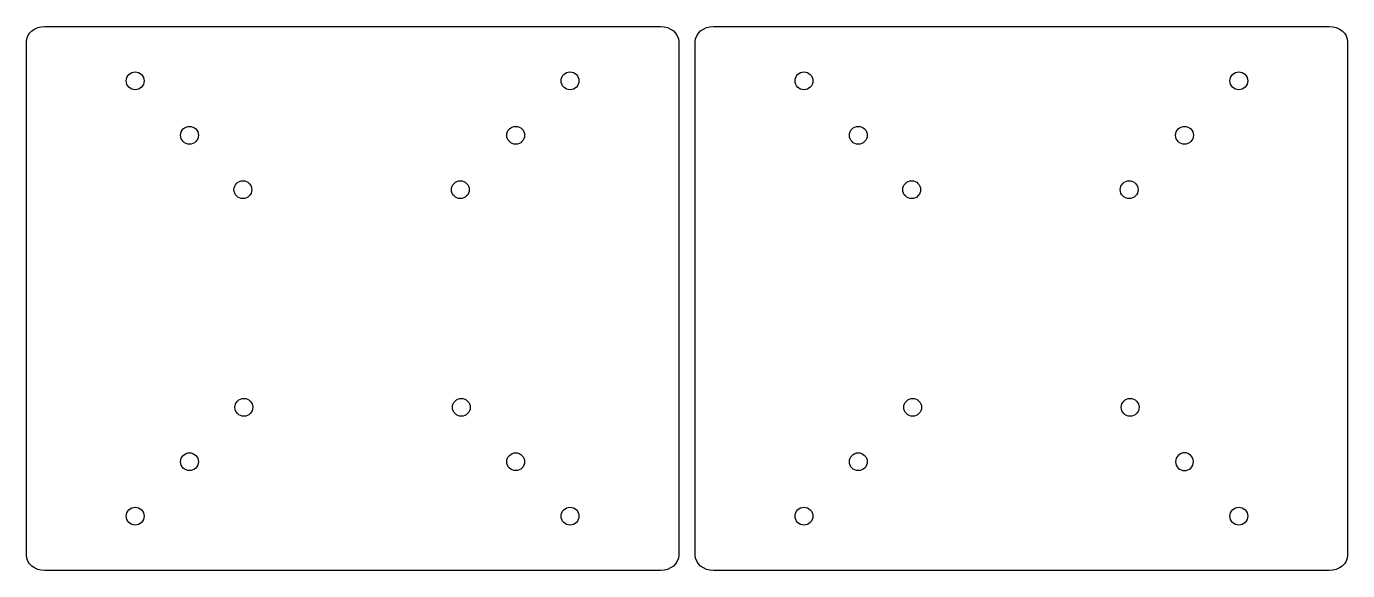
# Model space of a CAD drawing. Header units: millimetres. Extents: x 448 to 752, y 338 to 463.
import ezdxf

# ---------------------------------------------------------------- set-up
doc = ezdxf.new("R2010")
doc.units = ezdxf.units.MM
doc.layers.add('Layer_1', color=7, linetype='CONTINUOUS')

msp = doc.modelspace()

# ---------------------------------------------------------------- linework, layer by layer
at = {"layer": 'Layer_1', "color": 1}
for points in [[(452.317294, 462.612837), (593.850675, 462.612132)], [(606.100164, 462.612837), (747.633545, 462.612132)], [(448.083961, 341.141222), (448.083961, 459.084707)], [(598.084008, 459.084707), (598.083656, 341.140517)], [(601.866831, 341.141222), (601.866831, 459.084707)], [(751.866878, 459.084707), (751.866525, 341.140517)], [(593.850322, 337.612739), (452.317294, 337.613092)], [(747.633192, 337.612739), (606.100164, 337.613092)]]:
    msp.add_lwpolyline(points, dxfattribs=at)
for points in [[(473.08399, 448.062186)], [(573.083789, 448.062874)], [(626.866833, 448.062186)], [(726.866632, 448.062874)], [(485.583833, 435.562687)], [(560.583946, 435.562687)], [(639.366755, 435.562687)], [(714.366816, 435.562687)], [(497.857377, 423.062501)], [(547.857435, 423.062501)], [(651.640247, 423.062501)], [(701.640252, 423.062501)], [(498.084019, 373.062469)], [(548.08413, 373.062469)], [(651.866942, 373.062469)], [(701.866973, 373.062469)], [(716.416411, 362.612803)], [(485.583833, 360.562997)], [(560.583946, 360.562997)], [(639.366755, 360.562997)], [(473.08399, 348.061752)], [(573.083789, 348.06244)], [(626.866833, 348.061752)], [(726.866632, 348.06244)]]:
    msp.add_lwpolyline(points, close=True, dxfattribs=at)
for points in [[(448.083961, 459.084707), (448.083961, 461.033098), (449.979436, 462.612837), (452.317294, 462.612837)], [(593.850675, 462.612132), (596.188533, 462.612132), (598.084008, 461.033098), (598.084008, 459.084707)], [(601.866831, 459.084707), (601.866831, 461.033098), (603.762306, 462.612837), (606.100164, 462.612837)], [(747.633545, 462.612132), (749.971403, 462.612132), (751.866878, 461.033098), (751.866878, 459.084707)], [(471.034704, 450.112177), (471.034704, 451.244241), (471.952279, 452.161816), (473.08399, 452.161816)], [(473.08399, 448.062186), (471.952279, 448.062186), (471.034704, 448.979408), (471.034704, 450.112177)], [(473.08399, 452.161816), (474.216407, 452.161816), (475.134335, 451.244241), (475.134335, 450.112177)], [(475.134335, 450.112177), (475.134335, 448.979408), (474.216407, 448.062186), (473.08399, 448.062186)], [(571.033797, 450.112865), (571.033797, 451.244929), (571.951725, 452.162504), (573.083789, 452.162504)], [(573.083789, 448.062874), (571.951725, 448.062874), (571.033797, 448.980096), (571.033797, 450.112865)], [(573.083789, 452.162504), (574.216558, 452.162504), (575.133428, 451.244929), (575.133428, 450.112865)], [(575.133428, 450.112865), (575.133428, 448.980096), (574.216206, 448.062874), (573.083789, 448.062874)], [(624.817547, 450.112177), (624.817547, 451.244241), (625.735122, 452.161816), (626.866833, 452.161816)], [(626.866833, 448.062186), (625.735122, 448.062186), (624.817547, 448.979408), (624.817547, 450.112177)], [(626.866833, 452.161816), (627.99925, 452.161816), (628.917177, 451.244241), (628.917177, 450.112177)], [(628.917177, 450.112177), (628.917177, 448.979408), (627.99925, 448.062186), (626.866833, 448.062186)], [(724.81664, 450.112865), (724.81664, 451.244929), (725.734568, 452.162504), (726.866632, 452.162504)], [(726.866632, 448.062874), (725.734568, 448.062874), (724.81664, 448.980096), (724.81664, 450.112865)], [(726.866632, 452.162504), (727.999401, 452.162504), (728.916624, 451.244929), (728.916624, 450.112865)], [(728.916624, 450.112865), (728.916624, 448.980096), (727.999049, 448.062874), (726.866632, 448.062874)], [(483.534194, 437.612679), (483.534194, 438.745095), (484.451769, 439.662318), (485.583833, 439.662318)], [(485.583833, 435.562687), (484.451769, 435.562687), (483.534194, 436.480615), (483.534194, 437.612679)], [(485.583833, 439.662318), (486.715897, 439.662318), (487.633824, 438.745095), (487.633824, 437.612679)], [(487.633824, 437.612679), (487.633824, 436.480615), (486.715897, 435.562687), (485.583833, 435.562687)], [(558.534308, 437.612679), (558.534308, 438.745095), (559.45153, 439.662318), (560.583946, 439.662318)], [(560.583946, 435.562687), (559.45153, 435.562687), (558.534308, 436.480615), (558.534308, 437.612679)], [(560.583946, 439.662318), (561.716363, 439.662318), (562.633232, 438.745095), (562.633232, 437.612679)], [(562.633232, 437.612679), (562.633232, 436.480615), (561.716363, 435.562687), (560.583946, 435.562687)], [(637.316763, 437.612679), (637.316763, 438.745095), (638.234691, 439.662318), (639.366755, 439.662318)], [(639.366755, 435.562687), (638.234691, 435.562687), (637.316763, 436.480615), (637.316763, 437.612679)], [(639.366755, 439.662318), (640.498819, 439.662318), (641.416394, 438.745095), (641.416394, 437.612679)], [(641.416394, 437.612679), (641.416394, 436.480615), (640.498819, 435.562687), (639.366755, 435.562687)], [(712.317177, 437.612679), (712.317177, 438.745095), (713.234399, 439.662318), (714.366816, 439.662318)], [(714.366816, 435.562687), (713.234399, 435.562687), (712.317177, 436.480615), (712.317177, 437.612679)], [(714.366816, 439.662318), (715.499232, 439.662318), (716.416455, 438.745095), (716.416455, 437.612679)], [(716.416455, 437.612679), (716.416455, 436.480615), (715.499232, 435.562687), (714.366816, 435.562687)], [(495.807386, 425.112492), (495.807386, 426.244909), (496.725313, 427.162131), (497.857377, 427.162131)], [(497.857377, 427.162131), (498.989441, 427.162131), (499.907016, 426.244909), (499.907016, 425.112492)], [(545.807444, 425.112492), (545.807444, 426.244909), (546.725371, 427.162131), (547.857435, 427.162131)], [(547.857435, 427.162131), (548.989499, 427.162131), (549.907074, 426.244909), (549.907074, 425.112492)], [(649.590255, 425.112492), (649.590255, 426.244909), (650.508183, 427.162131), (651.640247, 427.162131)], [(651.640247, 427.162131), (652.77231, 427.162131), (653.689885, 426.244909), (653.689885, 425.112492)], [(699.590613, 425.112492), (699.590613, 426.244909), (700.508188, 427.162131), (701.640252, 427.162131)], [(701.640252, 427.162131), (702.772316, 427.162131), (703.690243, 426.244909), (703.690243, 425.112492)], [(497.857377, 423.062501), (496.725313, 423.062501), (495.807386, 423.980429), (495.807386, 425.112492)], [(499.907016, 425.112492), (499.907016, 423.980429), (498.989441, 423.062501), (497.857377, 423.062501)], [(547.857435, 423.062501), (546.725371, 423.062501), (545.807444, 423.980429), (545.807444, 425.112492)], [(549.907074, 425.112492), (549.907074, 423.980429), (548.989499, 423.062501), (547.857435, 423.062501)], [(651.640247, 423.062501), (650.508183, 423.062501), (649.590255, 423.980429), (649.590255, 425.112492)], [(653.689885, 425.112492), (653.689885, 423.980429), (652.77231, 423.062501), (651.640247, 423.062501)], [(701.640252, 423.062501), (700.508188, 423.062501), (699.590613, 423.980429), (699.590613, 425.112492)], [(703.690243, 425.112492), (703.690243, 423.980429), (702.772316, 423.062501), (701.640252, 423.062501)], [(496.03438, 375.112461), (496.03438, 376.244877), (496.951603, 377.162099), (498.084019, 377.162099)], [(498.084019, 377.162099), (499.216083, 377.162099), (500.134011, 376.244877), (500.134011, 375.112461)], [(546.034139, 375.112461), (546.034139, 376.244877), (546.951714, 377.162099), (548.08413, 377.162099)], [(548.08413, 377.162099), (549.216194, 377.162099), (550.133769, 376.244877), (550.133769, 375.112461)], [(649.81695, 375.112461), (649.81695, 376.244877), (650.734525, 377.162099), (651.866942, 377.162099)], [(651.866942, 377.162099), (652.999005, 377.162099), (653.91658, 376.244877), (653.91658, 375.112461)], [(699.816982, 375.112461), (699.816982, 376.244877), (700.734557, 377.162099), (701.866973, 377.162099)], [(701.866973, 377.162099), (702.999037, 377.162099), (703.916612, 376.244877), (703.916612, 375.112461)], [(498.084019, 373.062469), (496.951603, 373.062469), (496.03438, 373.980397), (496.03438, 375.112461)], [(500.134011, 375.112461), (500.134011, 373.980397), (499.216083, 373.062469), (498.084019, 373.062469)], [(548.08413, 373.062469), (546.951714, 373.062469), (546.034139, 373.980397), (546.034139, 375.112461)], [(550.133769, 375.112461), (550.133769, 373.980397), (549.216194, 373.062469), (548.08413, 373.062469)], [(651.866942, 373.062469), (650.734525, 373.062469), (649.81695, 373.980397), (649.81695, 375.112461)], [(653.91658, 375.112461), (653.91658, 373.980397), (652.999005, 373.062469), (651.866942, 373.062469)], [(701.866973, 373.062469), (700.734557, 373.062469), (699.816982, 373.980397), (699.816982, 375.112461)], [(703.916612, 375.112461), (703.916612, 373.980397), (702.999037, 373.062469), (701.866973, 373.062469)], [(483.534194, 362.612636), (483.534194, 363.7447), (484.451769, 364.662627), (485.583833, 364.662627)], [(485.583833, 364.662627), (486.715897, 364.662627), (487.633824, 363.7447), (487.633824, 362.612636)], [(558.534308, 362.612636), (558.534308, 363.7447), (559.45153, 364.662627), (560.583946, 364.662627)], [(560.583946, 364.662627), (561.716363, 364.662627), (562.633232, 363.7447), (562.633232, 362.612636)], [(637.316763, 362.612636), (637.316763, 363.7447), (638.234691, 364.662627), (639.366755, 364.662627)], [(639.366755, 364.662627), (640.498819, 364.662627), (641.416394, 363.7447), (641.416394, 362.612636)], [(714.366772, 364.662442), (713.234708, 364.662442), (712.317133, 363.744867), (712.317133, 362.612803)], [(716.416411, 362.612803), (716.416411, 363.744867), (715.498836, 364.662442), (714.366772, 364.662442)], [(485.583833, 360.562997), (484.451769, 360.562997), (483.534194, 361.480219), (483.534194, 362.612636)], [(487.633824, 362.612636), (487.633824, 361.480219), (486.715897, 360.562997), (485.583833, 360.562997)], [(560.583946, 360.562997), (559.45153, 360.562997), (558.534308, 361.480219), (558.534308, 362.612636)], [(562.633232, 362.612636), (562.633232, 361.480219), (561.716363, 360.562997), (560.583946, 360.562997)], [(639.366755, 360.562997), (638.234691, 360.562997), (637.316763, 361.480219), (637.316763, 362.612636)], [(641.416394, 362.612636), (641.416394, 361.480219), (640.498819, 360.562997), (639.366755, 360.562997)], [(712.317133, 362.612803), (712.317133, 361.48074), (713.234708, 360.563165), (714.366772, 360.563165)], [(714.366772, 360.563165), (715.498836, 360.563165), (716.416411, 361.48074), (716.416411, 362.612803)], [(471.034351, 350.112096), (471.034351, 351.244866), (471.951926, 352.162088), (473.08399, 352.162088)], [(473.08399, 348.061752), (471.951926, 348.061752), (471.034351, 348.980033), (471.034351, 350.112096)], [(473.08399, 352.162088), (474.216407, 352.162088), (475.134335, 351.244866), (475.134335, 350.112096)], [(475.134335, 350.112096), (475.134335, 348.980033), (474.216407, 348.061752), (473.08399, 348.061752)], [(571.033797, 350.112784), (571.033797, 351.245201), (571.951725, 352.162776), (573.083789, 352.162776)], [(573.083789, 348.06244), (571.951725, 348.06244), (571.033797, 348.980368), (571.033797, 350.112784)], [(573.083789, 352.162776), (574.216206, 352.162776), (575.133781, 351.245201), (575.133781, 350.112784)], [(575.133781, 350.112784), (575.133781, 348.980368), (574.216206, 348.06244), (573.083789, 348.06244)], [(624.816842, 350.112096), (624.816842, 351.244866), (625.734769, 352.162088), (626.866833, 352.162088)], [(626.866833, 348.061752), (625.734769, 348.061752), (624.816842, 348.980033), (624.816842, 350.112096)], [(626.866833, 352.162088), (627.99925, 352.162088), (628.917177, 351.244866), (628.917177, 350.112096)], [(628.917177, 350.112096), (628.917177, 348.980033), (627.99925, 348.061752), (626.866833, 348.061752)], [(724.81664, 350.112784), (724.81664, 351.245201), (725.734568, 352.162776), (726.866632, 352.162776)], [(726.866632, 348.06244), (725.734568, 348.06244), (724.81664, 348.980368), (724.81664, 350.112784)], [(726.866632, 352.162776), (727.999049, 352.162776), (728.916976, 351.245201), (728.916976, 350.112784)], [(728.916976, 350.112784), (728.916976, 348.980368), (727.999049, 348.06244), (726.866632, 348.06244)], [(452.317294, 337.613092), (449.979436, 337.613092), (448.083961, 339.192478), (448.083961, 341.141222)], [(598.083656, 341.140517), (598.083656, 339.192478), (596.188533, 337.612739), (593.850322, 337.612739)], [(606.100164, 337.613092), (603.762306, 337.613092), (601.866831, 339.192478), (601.866831, 341.141222)], [(751.866525, 341.140517), (751.866525, 339.192478), (749.971403, 337.612739), (747.633192, 337.612739)]]:
    msp.add_open_spline(points, degree=3, dxfattribs=at)

doc.saveas('drawing.dxf')
